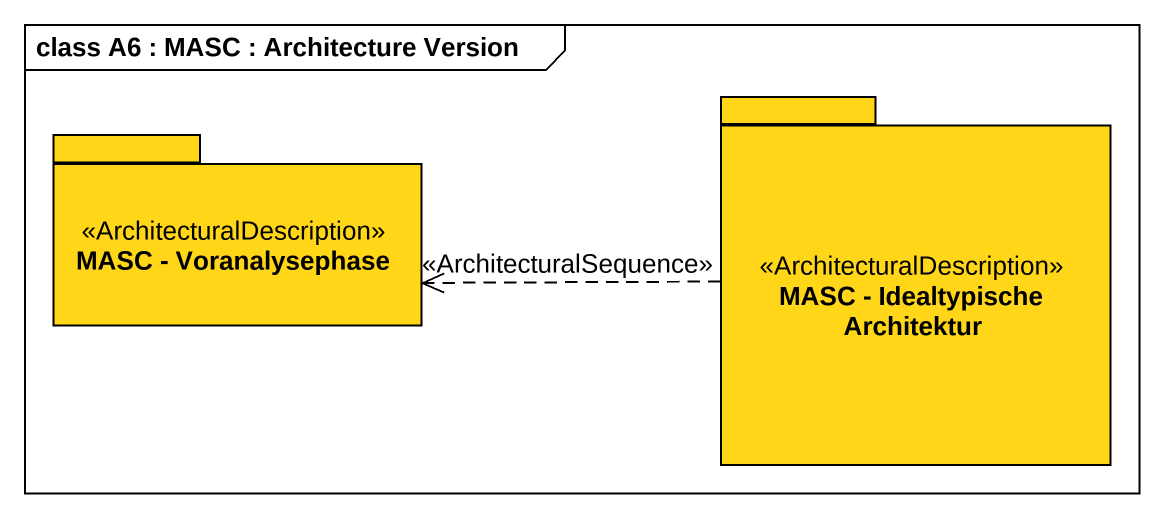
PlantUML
@startuml
mainframe class A6 : MASC : Architecture Version
package "MASC - Idealtypische Architektur" as MASC_Idealtypische <<ArchitecturalDescription>> #FFD618 {
}
package "MASC - Voranalysephase" as MASC_Voranalysephase <<ArchitecturalDescription>> #FFD618 {
}
MASC_Idealtypische .left.> MASC_Voranalysephase : <<ArchitecturalSequence>>
@enduml
